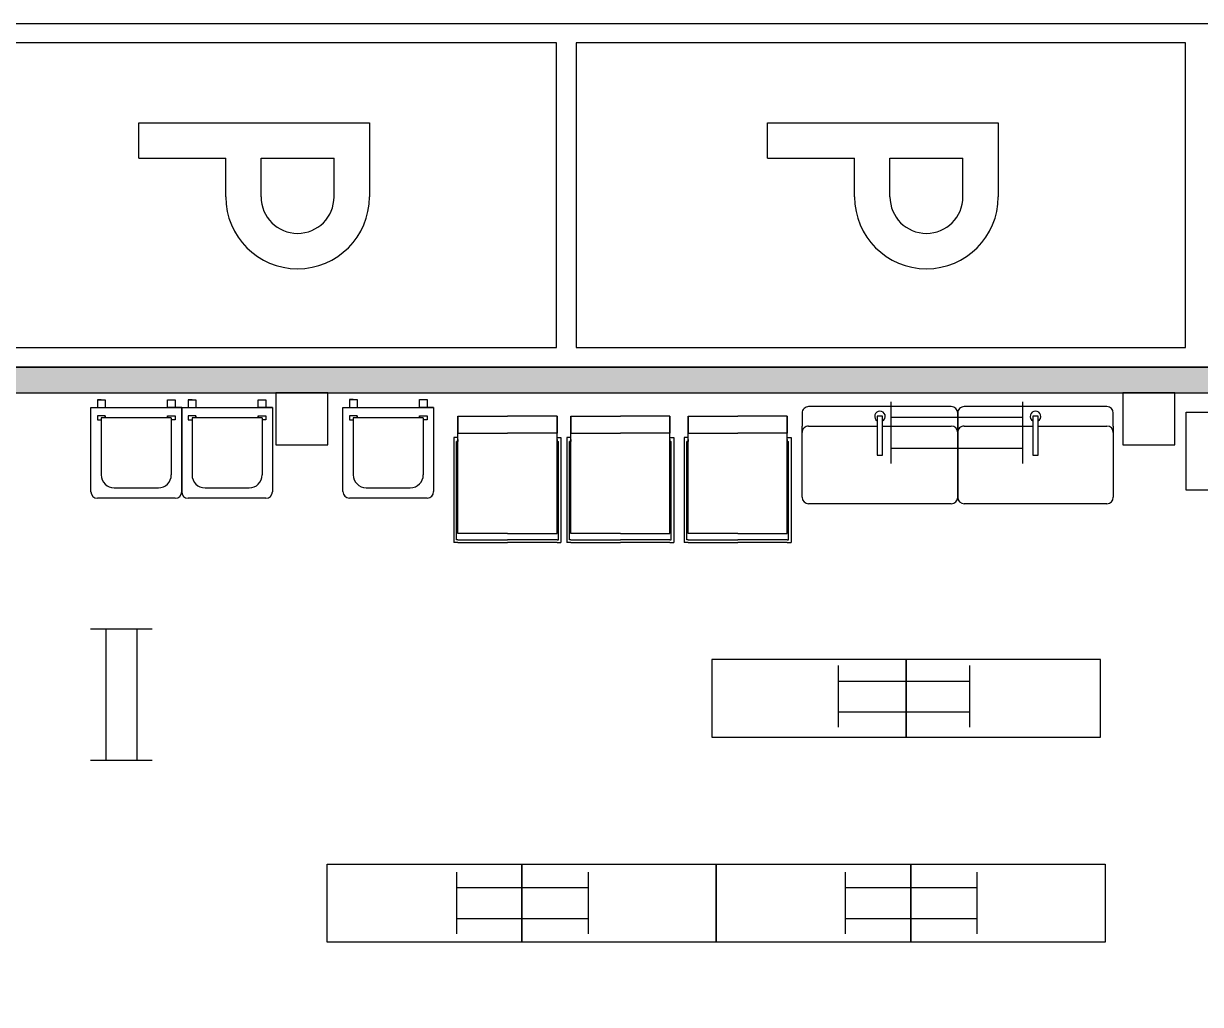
# Model space of a CAD drawing. Header units: millimetres. Extents: x 2412 to 2920, y 1219 to 1516.
# Drawn here: x 2563.64 to 2609.02, y 1393.8 to 1431.64 of the extents above; entities that cross this region are included whole.
import ezdxf

# ---------------------------------------------------------------- set-up
doc = ezdxf.new("R2010")
doc.units = ezdxf.units.MM
doc.layers.get('0').update_dxf_attribs({"color": 252})
for name, color, linetype in [('CUINA', 254, 'Continuous'), ('ELÈCTRICA', 250, 'Continuous'), ('ELÈCTRICA_0', 254, 'Continuous'), ('PB-10-1PILARS', 252, 'Continuous')]:
    doc.layers.add(name, color=color, linetype=linetype)
doc.layers.get('ELÈCTRICA').off()

# ---------------------------------------------------------------- blocks, each defined once
blk = doc.blocks.new('taula1.5x0.6')
at = {"layer": 'CUINA'}
for p, q in [((121.5009, 10.7533), (120.0009, 10.7533)), ((120.0009, 10.7533), (120.0009, 10.1533)), ((121.5009, 10.1533), (121.5009, 10.7533)), ((120.0009, 10.1533), (121.5009, 10.1533))]:
    blk.add_line(p, q, dxfattribs=at)
blk = doc.blocks.new('contenidor')
at = {"layer": 'CUINA'}
for p, q in [((104.5696, 19.4371), (104.6296, 19.4371)), ((104.5996, 19.4371), (104.5696, 19.4371)), ((104.5696, 19.4371), (104.5696, 19.3771)), ((104.5996, 19.4371), (104.6296, 19.4371)), ((104.6296, 19.4371), (104.6296, 19.3771)), ((105.1096, 19.3771), (105.1096, 19.4371)), ((105.1096, 19.4371), (105.1696, 19.4371)), ((105.1696, 19.4371), (105.1696, 19.3771)), ((104.5196, 19.3771), (105.2196, 19.3771)), ((104.5196, 18.7271), (104.5196, 19.3771)), ((104.5196, 19.3771), (104.5996, 19.3771)), ((105.1396, 19.3771), (105.1096, 19.3771)), ((105.2196, 19.3771), (105.1396, 19.3771)), ((105.2196, 19.3771), (105.2196, 18.7271)), ((104.5696, 19.3121), (104.5696, 19.2821)), ((104.6296, 19.3121), (104.5696, 19.3121)), ((104.5696, 19.2971), (104.5696, 19.2821)), ((104.5696, 19.2821), (104.5996, 19.2821)), ((104.5996, 19.2971), (104.5996, 18.8571)), ((105.1396, 19.2971), (104.5996, 19.2971)), ((104.6296, 19.3121), (104.6296, 19.2971)), ((104.6296, 19.2971), (104.6296, 19.3121)), ((105.1096, 19.3121), (105.1096, 19.2971)), ((105.1096, 19.2971), (105.1096, 19.3121)), ((105.1096, 19.3121), (105.1696, 19.3121)), ((105.1396, 19.2971), (105.1396, 18.8571)), ((105.1696, 19.2821), (105.1396, 19.2821)), ((105.1696, 19.3121), (105.1696, 19.2821)), ((105.1696, 19.2971), (105.1696, 19.2821)), ((104.6996, 18.7571), (105.0396, 18.7571)), ((105.1696, 18.6771), (104.5696, 18.6771))]:
    blk.add_line(p, q, dxfattribs=at)
for centre, radius, start, end in [((104.6996, 18.8571), 0.1, 180, 270), ((105.0396, 18.8571), 0.1, 270, 0), ((104.5696, 18.7271), 0.05, 180, 270), ((105.1696, 18.7271), 0.05, 270, 0)]:
    blk.add_arc(centre, radius, start, end, dxfattribs=at)
blk = doc.blocks.new('pica')
at = {"layer": 'CUINA'}
for p, q in [((101.9159, 20.3787), (103.0159, 20.3787)), ((101.8659, 19.7787), (101.8659, 20.3287)), ((103.0659, 20.3287), (103.0659, 19.7787)), ((102.4859, 20.0037), (102.4459, 20.0037)), ((102.4459, 20.0037), (102.4459, 19.7037)), ((102.4859, 19.7037), (102.4859, 20.0037)), ((101.8659, 19.7787), (101.8659, 19.6787)), ((102.4459, 19.7787), (101.9159, 19.7787)), ((102.4459, 19.7037), (102.4659, 19.7037)), ((102.4659, 19.7037), (102.4859, 19.7037)), ((103.0159, 19.7787), (102.4859, 19.7787)), ((103.0659, 19.6787), (103.0659, 19.7787)), ((101.9159, 19.6287), (103.0159, 19.6287))]:
    blk.add_line(p, q, dxfattribs=at)
for centre, radius, start, end in [((101.9159, 20.3287), 0.05, 90, 180), ((103.0159, 20.3287), 0.05, 0, 90), ((101.9159, 19.8287), 0.05, 180, 270), ((103.0159, 19.8287), 0.05, 270, 0), ((102.4659, 19.7037), 0.0406, 119.51428, 60.48572), ((101.9159, 19.6787), 0.05, 180, 270), ((103.0159, 19.6787), 0.05, 270, 0)]:
    blk.add_arc(centre, radius, start, end, dxfattribs=at)
blk = doc.blocks.new('rentaplats')
at = {"layer": 'CUINA'}
for p, q in [((117.7836, 6.9075), (117.7836, 7.7175)), ((117.8136, 7.7175), (117.7836, 7.7175)), ((117.8136, 7.7175), (118.1961, 7.7175)), ((118.5786, 7.7175), (118.1961, 7.7175)), ((118.5786, 7.7175), (118.6086, 7.7175)), ((118.6086, 6.9075), (118.6086, 7.7175)), ((117.8036, 7.6975), (117.8036, 6.9375)), ((117.8136, 7.6975), (117.8036, 7.6975)), ((117.8136, 7.6975), (118.1961, 7.6975)), ((118.1961, 7.6475), (117.8136, 7.6475)), ((117.8136, 7.6475), (117.8136, 6.7425)), ((118.5786, 7.6975), (118.1961, 7.6975)), ((118.1961, 7.6475), (118.5786, 7.6475)), ((118.5786, 7.6975), (118.5886, 7.6975)), ((118.5786, 7.6475), (118.5786, 6.7425)), ((118.5886, 7.6975), (118.5886, 6.9375)), ((117.8136, 6.9075), (117.7836, 6.9075)), ((117.8136, 6.9375), (117.8036, 6.9375)), ((117.8136, 6.9225), (117.8136, 6.9375)), ((117.8136, 6.9225), (117.8136, 6.7425)), ((117.8136, 6.9225), (117.8136, 6.9075)), ((118.5786, 6.9225), (118.5786, 6.9375)), ((118.5786, 6.9375), (118.5886, 6.9375)), ((118.5786, 6.9225), (118.5786, 6.7425)), ((118.5786, 6.9225), (118.5786, 6.9075)), ((118.5786, 6.9075), (118.6086, 6.9075)), ((117.8136, 6.7425), (117.8136, 6.8725)), ((117.8136, 6.8725), (118.1961, 6.8725)), ((118.5786, 6.8725), (118.1961, 6.8725)), ((118.5786, 6.7425), (118.5786, 6.8725)), ((117.8136, 6.7425), (118.1961, 6.7425)), ((117.8136, 6.7425), (118.1961, 6.7425)), ((118.5786, 6.7425), (118.1961, 6.7425)), ((118.5786, 6.7425), (118.1961, 6.7425))]:
    blk.add_line(p, q, dxfattribs=at)
blk = doc.blocks.new('estanteria1')
at = {"layer": 'CUINA'}
for p, q in [((105.5492, -16.6112), (105.5492, -16.0112)), ((105.5492, -16.0112), (108.5492, -16.0112)), ((108.5492, -16.0112), (108.5492, -16.6112)), ((108.5492, -16.6112), (105.5492, -16.6112))]:
    blk.add_line(p, q, dxfattribs=at)
blk = doc.blocks.new('fluorescent')
at = {"layer": 'ELÈCTRICA_0', "linetype": 'Continuous', "ltscale": 0.5}
for p, q in [((113.113, -12.148), (113.113, -12.624)), ((115.142, -12.148), (115.142, -12.624)), ((113.113, -12.386), (115.142, -12.386))]:
    blk.add_line(p, q, dxfattribs=at)

msp = doc.modelspace()

# ---------------------------------------------------------------- hatches: boundary and pattern name
h = msp.add_hatch(color=256)
h.dxf.hatch_style = 1
h.paths.add_polyline_path([(2559.451, 1418.394), (2558.951, 1418.394), (2558.951, 1417.394), (2558.951, 1417.295), (2559.451, 1417.295), (2559.451, 1417.394)])
h.paths.add_polyline_path([(2670.013, 1418.394), (2559.451, 1418.394), (2559.451, 1417.394), (2564.47, 1417.394), (2564.47, 1417.767), (2591.195, 1417.767), (2591.195, 1417.394), (2670.013, 1417.394)])
at = {"linetype": 'Continuous'}
h = msp.add_hatch(color=256, dxfattribs=at)
h.dxf.hatch_style = 1
h.paths.add_polyline_path([(2678.427, 1381.614), (2670.013, 1381.614), (2670.013, 1380.864), (2670.013, 1380.764), (2670.763, 1380.764), (2670.763, 1380.864), (2670.838, 1380.864), (2674.218, 1380.864), (2677.677, 1380.864), (2677.677, 1376.002), (2678.427, 1376.002)])
h.paths.add_polyline_path([(2582.338, 1417.767), (2564.47, 1417.767), (2564.47, 1417.394), (2582.338, 1417.394)])
h.paths.add_polyline_path([(2586.625, 1417.767), (2582.338, 1417.767), (2582.338, 1417.394), (2586.625, 1417.394)])
h.paths.add_polyline_path([(2591.195, 1417.767), (2586.625, 1417.767), (2586.625, 1417.394), (2591.195, 1417.394)])
h.paths.add_polyline_path([(2554.764, 1395.144), (2554.764, 1399.519), (2554.764, 1399.964), (2554.014, 1399.964), (2554.014, 1399.865), (2554.014, 1394.394), (2554.014, 1387.651), (2554.764, 1387.651), (2554.764, 1394.394)])
h.paths.add_polyline_path([(2543.451, 1416.645), (2542.701, 1416.989), (2542.701, 1410.514), (2542.701, 1410.414), (2543.451, 1410.414), (2543.451, 1410.514), (2543.526, 1410.514), (2554.13, 1410.514), (2554.13, 1411.014), (2543.451, 1411.014)])
h.paths.add_polyline_path([(2556.059, 1411.014), (2554.13, 1411.014), (2554.13, 1410.514), (2556.059, 1410.514)])
h.paths.add_polyline_path([(2636.313, 1355.231), (2639.508, 1355.231), (2639.508, 1358.322), (2636.313, 1358.322)], flags=9)
h.paths.add_polyline_path([(2652.535, 1343.885), (2670.868, 1343.885), (2670.868, 1346.976), (2652.535, 1346.976)], flags=9)
h.paths.add_polyline_path([(2662.416, 1335.557), (2665.612, 1335.557), (2665.612, 1338.648), (2662.416, 1338.648)], flags=9)
h.paths.add_polyline_path([(2669.076, 1341.166), (2687.409, 1341.166), (2687.409, 1344.257), (2669.076, 1344.257)], flags=9)
h.paths.add_polyline_path([(2657.444, 1358.321), (2666.216, 1358.321), (2666.216, 1364.071), (2657.444, 1364.071)], flags=9)
h.paths.add_polyline_path([(2678.093, 1411.506), (2699.436, 1411.506), (2699.436, 1417.256), (2678.093, 1417.256)], flags=9)
h.paths.add_polyline_path([(2673.778, 1382.054), (2684.048, 1382.054), (2684.048, 1390.304), (2673.778, 1390.304)], flags=9)
h.paths.add_polyline_path([(2691.166, 1383.441), (2706.125, 1383.441), (2706.125, 1389.191), (2691.166, 1389.191)], flags=9)
h.paths.add_polyline_path([(2671.98, 1355.926), (2689.362, 1355.926), (2689.362, 1361.676), (2671.98, 1361.676)], flags=9)
h.paths.add_polyline_path([(2535.808, 1357.292), (2537.025, 1357.292), (2537.025, 1359.044), (2535.808, 1359.044)], flags=9)
h.paths.add_polyline_path([(2557.564, 1358.1), (2558.781, 1358.1), (2558.781, 1359.852), (2557.564, 1359.852)], flags=9)
h.paths.add_polyline_path([(2582.293, 1347.269), (2583.511, 1347.269), (2583.511, 1349.022), (2582.293, 1349.022)], flags=9)
h.paths.add_polyline_path([(2614.18, 1347.226), (2615.398, 1347.226), (2615.398, 1348.978), (2614.18, 1348.978)], flags=9)
h.paths.add_polyline_path([(2636.094, 1347.31), (2637.312, 1347.31), (2637.312, 1349.062), (2636.094, 1349.062)], flags=9)
h.paths.add_polyline_path([(2598.268, 1357.608), (2599.485, 1357.608), (2599.485, 1359.36), (2598.268, 1359.36)], flags=9)
h.paths.add_polyline_path([(2608.444, 1361.238), (2610.304, 1361.238), (2610.304, 1364.488), (2608.444, 1364.488)], flags=9)
h.paths.add_polyline_path([(2630.745, 1379.773), (2632.605, 1379.773), (2632.605, 1383.023), (2630.745, 1383.023)], flags=9)
h.paths.add_polyline_path([(2643.457, 1379.647), (2646.427, 1379.647), (2646.427, 1382.897), (2643.457, 1382.897)], flags=9)
h.paths.add_polyline_path([(2553.065, 1353.47), (2562.316, 1353.47), (2562.316, 1356.561), (2553.065, 1356.561)], flags=9)
h.paths.add_polyline_path([(2626.21, 1355.249), (2629.405, 1355.249), (2629.405, 1358.34), (2626.21, 1358.34)], flags=9)
h.paths.add_polyline_path([(2562.807, 1357.266), (2566.003, 1357.266), (2566.003, 1360.357), (2562.807, 1360.357)], flags=9)
h.paths.add_polyline_path([(2629.292, 1358.471), (2632.488, 1358.471), (2632.488, 1361.562), (2629.292, 1361.562)], flags=9)
h.paths.add_polyline_path([(2632.02, 1358.424), (2635.216, 1358.424), (2635.216, 1361.515), (2632.02, 1361.515)], flags=9)
h.paths.add_polyline_path([(2612.405, 1353.454), (2624.683, 1353.454), (2624.683, 1356.545), (2612.405, 1356.545)], flags=9)
h.paths.add_polyline_path([(2535.824, 1343.539), (2553.656, 1343.539), (2553.656, 1351.789), (2535.824, 1351.789)], flags=9)
h = msp.add_hatch(color=256)
h.dxf.hatch_style = 1
h.paths.add_polyline_path([(2508.034, 1393.535), (2508.034, 1393.615), (2508.034, 1400.894), (2508.034, 1401.644), (2508.034, 1404.814), (2525.911, 1404.814), (2525.911, 1405.564), (2508.034, 1405.564), (2508.034, 1406.049), (2507.034, 1406.049), (2507.034, 1405.968), (2507.034, 1393.535)])
h.paths.add_polyline_path([(2559.451, 1410.514), (2559.451, 1412.445), (2559.451, 1412.545), (2558.951, 1412.545), (2558.951, 1412.445), (2558.951, 1411.014), (2556.059, 1411.014), (2556.059, 1410.514)])
h.paths.add_polyline_path([(2630.362, 1340.277), (2630.362, 1340.777), (2621.662, 1340.777), (2621.662, 1340.277)])
h.paths.add_polyline_path([(2535.808, 1357.292), (2537.025, 1357.292), (2537.025, 1359.044), (2535.808, 1359.044)], flags=9)
edge = h.paths.add_edge_path()
edge.add_line((2534.643, 1358.719), (2534.643, 1357.642))
edge = h.paths.add_edge_path()
edge.add_line((2534.643, 1357.642), (2538.125, 1357.642))
edge = h.paths.add_edge_path()
edge.add_line((2538.125, 1357.642), (2538.125, 1358.719))
edge = h.paths.add_edge_path()
edge.add_line((2538.125, 1358.719), (2534.643, 1358.719))
h.paths.add_polyline_path([(2557.564, 1358.1), (2558.781, 1358.1), (2558.781, 1359.852), (2557.564, 1359.852)], flags=9)
edge = h.paths.add_edge_path()
edge.add_line((2556.4, 1359.527), (2556.4, 1358.45))
edge = h.paths.add_edge_path()
edge.add_line((2556.4, 1358.45), (2559.881, 1358.45))
edge = h.paths.add_edge_path()
edge.add_line((2559.881, 1358.45), (2559.881, 1359.527))
edge = h.paths.add_edge_path()
edge.add_line((2559.881, 1359.527), (2556.4, 1359.527))
h.paths.add_polyline_path([(2582.293, 1347.269), (2583.511, 1347.269), (2583.511, 1349.022), (2582.293, 1349.022)], flags=9)
edge = h.paths.add_edge_path()
edge.add_line((2581.129, 1348.697), (2581.129, 1347.619))
edge = h.paths.add_edge_path()
edge.add_line((2581.129, 1347.619), (2584.611, 1347.619))
edge = h.paths.add_edge_path()
edge.add_line((2584.611, 1347.619), (2584.611, 1348.697))
edge = h.paths.add_edge_path()
edge.add_line((2584.611, 1348.697), (2581.129, 1348.697))
h.paths.add_polyline_path([(2614.18, 1347.226), (2615.398, 1347.226), (2615.398, 1348.978), (2614.18, 1348.978)], flags=9)
edge = h.paths.add_edge_path()
edge.add_line((2613.016, 1348.654), (2613.016, 1347.576))
edge = h.paths.add_edge_path()
edge.add_line((2613.016, 1347.576), (2616.498, 1347.576))
edge = h.paths.add_edge_path()
edge.add_line((2616.498, 1347.576), (2616.498, 1348.654))
edge = h.paths.add_edge_path()
edge.add_line((2616.498, 1348.654), (2613.016, 1348.654))
h.paths.add_polyline_path([(2636.094, 1347.31), (2637.312, 1347.31), (2637.312, 1349.062), (2636.094, 1349.062)], flags=9)
edge = h.paths.add_edge_path()
edge.add_line((2634.93, 1348.738), (2634.93, 1347.66))
edge = h.paths.add_edge_path()
edge.add_line((2634.93, 1347.66), (2638.412, 1347.66))
edge = h.paths.add_edge_path()
edge.add_line((2638.412, 1347.66), (2638.412, 1348.738))
edge = h.paths.add_edge_path()
edge.add_line((2638.412, 1348.738), (2634.93, 1348.738))
h.paths.add_polyline_path([(2598.268, 1357.608), (2599.485, 1357.608), (2599.485, 1359.36), (2598.268, 1359.36)], flags=9)
edge = h.paths.add_edge_path()
edge.add_line((2597.104, 1359.036), (2597.104, 1357.958))
edge = h.paths.add_edge_path()
edge.add_line((2597.104, 1357.958), (2600.585, 1357.958))
edge = h.paths.add_edge_path()
edge.add_line((2600.585, 1357.958), (2600.585, 1359.036))
edge = h.paths.add_edge_path()
edge.add_line((2600.585, 1359.036), (2597.104, 1359.036))
h.paths.add_polyline_path([(2553.065, 1353.47), (2562.316, 1353.47), (2562.316, 1356.561), (2553.065, 1356.561)], flags=9)
h.paths.add_polyline_path([(2626.21, 1355.249), (2629.405, 1355.249), (2629.405, 1358.34), (2626.21, 1358.34)], flags=9)
h.paths.add_polyline_path([(2562.807, 1357.266), (2566.003, 1357.266), (2566.003, 1360.357), (2562.807, 1360.357)], flags=9)
h.paths.add_polyline_path([(2629.292, 1358.471), (2632.488, 1358.471), (2632.488, 1361.562), (2629.292, 1361.562)], flags=9)
h.paths.add_polyline_path([(2632.02, 1358.424), (2635.216, 1358.424), (2635.216, 1361.515), (2632.02, 1361.515)], flags=9)
h.paths.add_polyline_path([(2636.313, 1355.231), (2639.508, 1355.231), (2639.508, 1358.322), (2636.313, 1358.322)], flags=9)
h.paths.add_polyline_path([(2612.405, 1353.454), (2624.683, 1353.454), (2624.683, 1356.545), (2612.405, 1356.545)], flags=9)
h.paths.add_polyline_path([(2535.824, 1343.539), (2553.656, 1343.539), (2553.656, 1351.789), (2535.824, 1351.789)], flags=9)

# ---------------------------------------------------------------- linework, layer by layer
at = {"linetype": 'Continuous', "ltscale": 0.5}
for p, q in [((2559.944, 1431.644), (2584.194, 1431.644)), ((2584.194, 1431.644), (2608.444, 1431.644)), ((2608.444, 1431.644), (2632.694, 1431.644)), ((2584.194, 1430.894), (2560.694, 1430.894)), ((2584.194, 1419.144), (2584.194, 1430.894)), ((2608.444, 1430.894), (2584.944, 1430.894)), ((2584.944, 1430.894), (2584.944, 1419.144)), ((2608.444, 1419.144), (2608.444, 1430.894)), ((2568.079, 1426.448), (2568.079, 1427.811)), ((2568.079, 1427.811), (2568.636, 1427.811)), ((2568.636, 1427.811), (2576.975, 1427.811)), ((2576.975, 1427.811), (2576.975, 1424.956)), ((2592.329, 1426.448), (2592.329, 1427.811)), ((2592.329, 1427.811), (2592.886, 1427.811)), ((2592.886, 1427.811), (2601.225, 1427.811)), ((2601.225, 1427.811), (2601.225, 1424.956)), ((2568.079, 1426.448), (2568.636, 1426.448)), ((2568.636, 1426.448), (2570.22, 1426.448)), ((2570.22, 1426.448), (2571.436, 1426.448)), ((2571.436, 1424.956), (2571.436, 1426.448)), ((2572.799, 1424.956), (2572.799, 1426.448)), ((2572.799, 1426.448), (2575.612, 1426.448)), ((2575.612, 1424.956), (2575.612, 1426.448)), ((2592.329, 1426.448), (2592.886, 1426.448)), ((2592.886, 1426.448), (2594.47, 1426.448)), ((2594.47, 1426.448), (2595.686, 1426.448)), ((2595.686, 1424.956), (2595.686, 1426.448)), ((2597.049, 1424.956), (2597.049, 1426.448)), ((2597.049, 1426.448), (2599.862, 1426.448)), ((2599.862, 1424.956), (2599.862, 1426.448)), ((2560.694, 1419.144), (2584.194, 1419.144)), ((2584.944, 1419.144), (2608.444, 1419.144)), ((2583.444, 1418.394), (2559.944, 1418.394)), ((2570.194, 1418.394), (2569.444, 1418.394)), ((2582.694, 1418.394), (2581.944, 1418.394)), ((2607.694, 1418.394), (2584.194, 1418.394)), ((2595.194, 1418.394), (2594.444, 1418.394)), ((2607.694, 1418.394), (2606.944, 1418.394)), ((2631.944, 1418.394), (2608.444, 1418.394))]:
    msp.add_line(p, q, dxfattribs=at)
for p, q in [((2507.034, 1418.394), (2707.034, 1418.394)), ((2559.451, 1417.394), (2670.013, 1417.394))]:
    msp.add_line(p, q)
at = {"linetype": 'ByBlock', "ltscale": 0.5}
for p, q in [((2584.944, 1418.394), (2583.444, 1418.394)), ((2609.194, 1418.394), (2607.694, 1418.394))]:
    msp.add_line(p, q, dxfattribs=at)
at = {"linetype": 'Continuous', "ltscale": 0.5}
for centre, radius in [((2574.206, 1424.956), 2.77), ((2574.206, 1424.956), 1.407), ((2598.456, 1424.956), 2.77), ((2598.456, 1424.956), 1.407)]:
    msp.add_arc(centre, radius, 180, 0, dxfattribs=at)
at = {"layer": 'PB-10-1PILARS'}
for points in [[(2573.368, 1417.394), (2573.368, 1415.394), (2575.368, 1415.394), (2575.368, 1417.394)], [(2606.034, 1417.394), (2606.034, 1415.394), (2608.034, 1415.394), (2608.034, 1417.394)]]:
    msp.add_lwpolyline(points, close=True, dxfattribs=at)

# ---------------------------------------------------------------- block references
at = {"xscale": 5, "yscale": 5, "zscale": 5}
for p in [(2043.639, 1319.945), (2047.139, 1319.945), (2053.355, 1319.952)]:
    msp.add_blockref('contenidor', p, dxfattribs=at)
at = {"yscale": 5, "zscale": 5, "rotation": 180}
for name, p, xscale in [('rentaplats', (3173.28, 1450.209), 5), ('rentaplats', (3177.634, 1450.209), 5), ('rentaplats', (3182.158, 1450.209), 5), ('pica', (3108.992, 1515.01), 5), ('pica', (3114.992, 1515.01), 5), ('estanteria1', (3151.212, 1333.593), 5), ('taula1.5x0.6', (3197.679, 1457.883), 5), ('taula1.5x0.6', (3205.179, 1457.883), 5), ('taula1.5x0.6', (1975.344, 1449.977), -5), ('taula1.5x0.6', (1982.844, 1449.977), -5), ('taula1.5x0.6', (1990.344, 1449.977), -5), ('taula1.5x0.6', (1997.844, 1449.977), -5)]:
    msp.add_blockref(name, p, dxfattribs=dict(at, xscale=xscale))
at = {"layer": 'ELÈCTRICA', "linetype": 'Continuous', "xscale": 2.5, "yscale": 2.5, "zscale": 2.5}
for p in [(2314.307, 1447.423), (2314.307, 1446.232), (2312.265, 1437.246), (2312.265, 1436.055)]:
    msp.add_blockref('fluorescent', p, dxfattribs=at)
at = {"layer": 'ELÈCTRICA_0', "linetype": 'Continuous', "xscale": 2.5, "yscale": 2.5, "zscale": 2.5, "rotation": 270}
for p in [(2597.779, 1691.069), (2598.969, 1691.069)]:
    msp.add_blockref('fluorescent', p, dxfattribs=at)
at = {"layer": 'ELÈCTRICA_0', "linetype": 'Continuous', "xscale": 2.5, "yscale": 2.5, "zscale": 2.5}
for p in [(2297.557, 1429.274), (2312.541, 1429.274), (2297.557, 1428.083), (2312.541, 1428.083)]:
    msp.add_blockref('fluorescent', p, dxfattribs=at)

doc.saveas('drawing.dxf')
